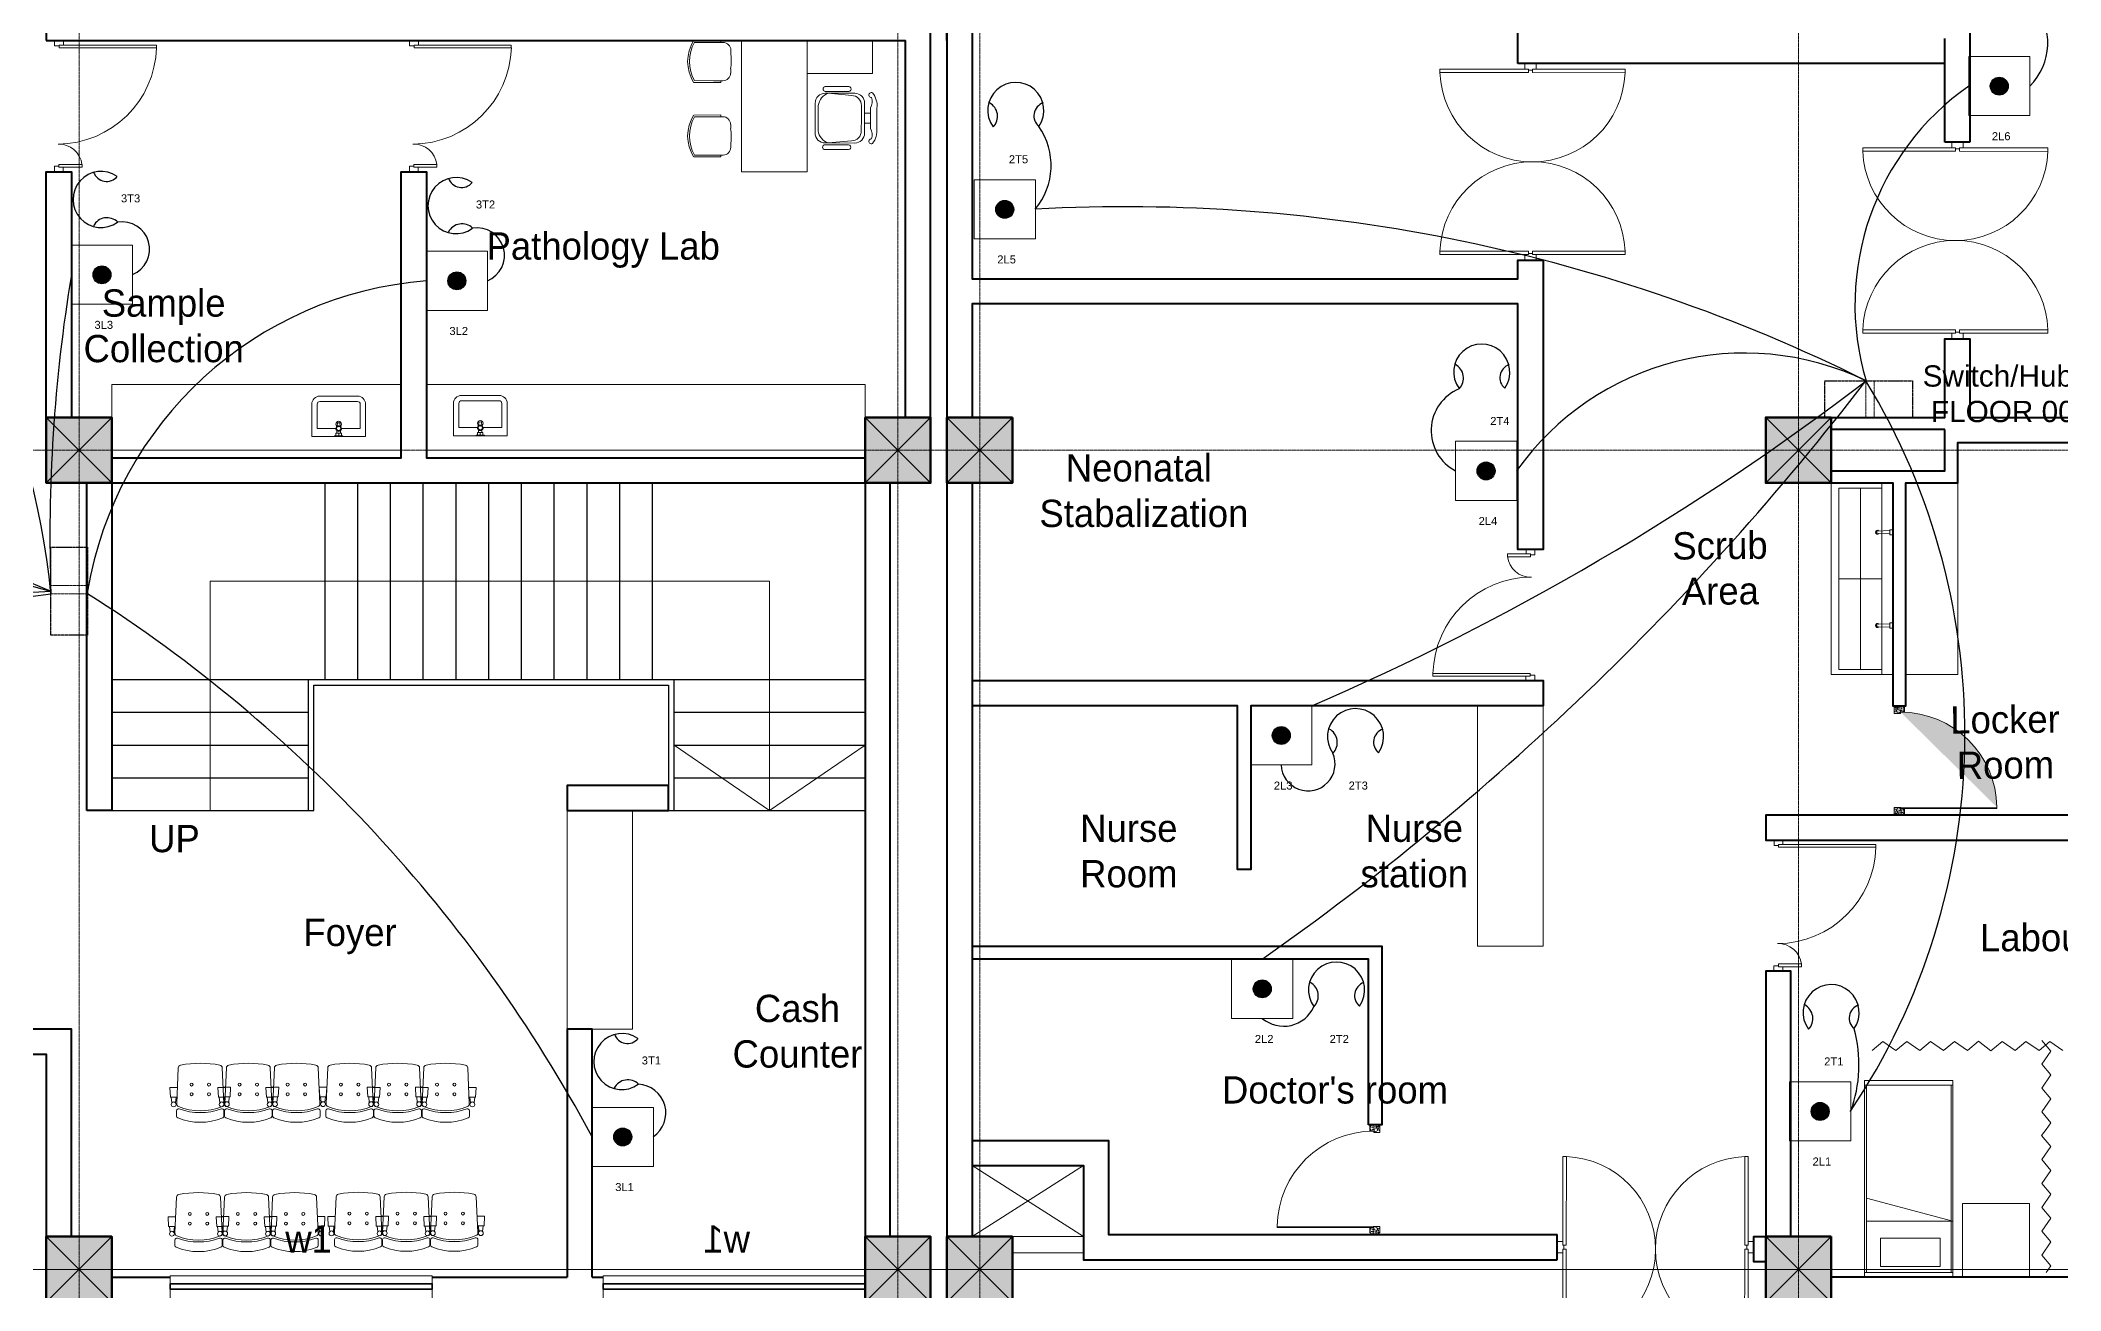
# Model space of a CAD drawing. Header units: millimetres. Extents: x 2419715 to 2617776, y 3786495 to 3864810.
# Drawn here: x 2452107 to 2470612, y 3832630 to 3844076 of the extents above; entities that cross this region are included whole.
import ezdxf

# ---------------------------------------------------------------- set-up
doc = ezdxf.new("R2010")
doc.units = ezdxf.units.MM
doc.header["$MEASUREMENT"] = 0
doc.linetypes.add('CENTER', pattern=[2, 1.25, -0.25, 0.25, -0.25])
doc.linetypes.add('DASHED', pattern=[0.75, 0.5, -0.25])
for name, color, linetype, lineweight in [('0newfurnture', 30, 'Continuous', 15), ('centreline', 52, 'CENTER', 5), ('Column-0.5', 14, 'Continuous', 50), ('door', 41, 'Continuous', 5), ('Door Opening-0.09', 253, 'Continuous', 9), ('Elect Text', 51, 'Continuous', 50), ('furniture', 34, 'Continuous', 15), ('Furniture Hospital-0.09', 44, 'Continuous', 9), ('greenery', 82, 'Continuous', 5), ('Hatch', 9, 'Continuous', 9), ('hidden lines', 205, 'DASHED', 5), ('LAN', 60, 'Continuous', 25), ('Sill Level', 140, 'Continuous', 20), ('stairs', 6, 'Continuous', 25), ('Telephone points', 53, 'Continuous', 15), ('WALL 0.2', 7, 'Continuous', 20), ('wall 0.4', 7, 'Continuous', 40), ('WINDOW', 152, 'Continuous', 30), ('Windows Plan', 152, 'Continuous', 35)]:
    doc.layers.add(name, color=color, linetype=linetype, lineweight=lineweight)
doc.layers.add('LAN Switch', color=110, linetype='CENTER')
doc.layers.add('Text-0.2', color=7, linetype='Continuous')
doc.styles.add('arial.', font='arial.ttf')
doc.styles.get("Standard").update_dxf_attribs({"font": 'arial.ttf'})
doc.linetypes.add('ZIGZAG', pattern='A,0.0001,-0.2,[131,ltypeshp.shx,S=0.2,R=0,X=-0.2,Y=0],-0.4,[131,ltypeshp.shx,S=0.2,R=180,X=0.2,Y=0],-0.2', length=0.8001)

# ---------------------------------------------------------------- blocks, each defined once
blk = doc.blocks.new('BED')
at = {"layer": 'Furniture Hospital-0.09'}
for p, q in [((-2.12, 0.475), (-2.12, -0.475)), ((-2.12, -0.475), (-2.12, 0.475)), ((-0.008, 0.475), (-2.12, 0.475)), ((-2.07, 0.475), (-2.07, -0.475)), ((-0.058, 0.455), (-2.07, 0.455)), ((-0.855, -0.455), (-0.61, 0.475)), ((-0.61, 0.475), (-0.61, -0.455)), ((-0.058, -0.475), (-0.058, 0.475)), ((-0.008, -0.475), (-0.008, 0.475)), ((-0.425, 0.336), (-0.426, -0.303)), ((-0.425, 0.336), (-0.121, 0.336)), ((-0.121, -0.303), (-0.121, 0.336)), ((-0.426, -0.303), (-0.121, -0.303)), ((-2.12, -0.475), (-0.008, -0.475)), ((-2.07, -0.455), (-0.058, -0.455))]:
    blk.add_line(p, q, dxfattribs=at)
blk = doc.blocks.new('MAIN DOOR')
at = {"layer": 'door', "ltscale": 1000}
for points in [[(2313.47, 188.53), (2347.4, 188.53), (2347.4, 187.28), (2313.47, 187.28)], [(2381.32, 188.53), (2348.88, 188.53), (2348.88, 187.28), (2381.32, 187.28)]]:
    blk.add_lwpolyline(points, close=True, dxfattribs=at)
for points in [[(2346.08, 190.6), (2346.08, 188.53)], [(2348.88, 188.12), (2347.4, 188.12), (2347.4, 188.53), (2346.08, 188.53), (2346.08, 190.6), (2350.2, 190.6)], [(2347.4, 188.12), (2348.88, 188.12), (2348.88, 188.53), (2350.2, 188.53), (2350.2, 190.6), (2346.08, 190.6)], [(2350.2, 190.6), (2350.2, 188.53)], [(2313.41, 120.66), (2347.33, 120.66), (2347.33, 121.91), (2313.41, 121.91), (2313.41, 120.66)], [(2348.82, 121.07), (2347.33, 121.07), (2347.33, 120.66), (2346.01, 120.66), (2346.01, 118.6), (2350.14, 118.6)], [(2347.33, 121.07), (2348.82, 121.07), (2348.82, 120.66), (2350.14, 120.66), (2350.14, 118.6), (2346.01, 118.6)], [(2346.01, 118.6), (2346.01, 120.66)], [(2381.26, 120.66), (2348.82, 120.66), (2348.82, 121.91), (2381.26, 121.91), (2381.26, 120.66)], [(2350.14, 118.6), (2350.14, 120.66)]]:
    blk.add_lwpolyline(points, dxfattribs=at)
at = {"layer": 'Door Opening-0.09', "ltscale": 1000}
for centre, radius, start, end in [((2347.4, 188.53), 33.94, 182.11678, 357.88255), ((2347.33, 120.66), 33.95, 2.11669, 177.88264)]:
    blk.add_arc(centre, radius, start, end, dxfattribs=at)
at = {"layer": 'WINDOW', "ltscale": 5}
blk.add_line((2350.14, 190.6), (2350.14, 190.6), dxfattribs=at)
blk = doc.blocks.new('BANCAS')
at = {"layer": 'Furniture Hospital-0.09'}
for p, q in [((-0.236, -0.247), (-0.314, -0.247)), ((-0.309, -0.347), (-0.314, -0.247)), ((-0.241, -0.347), (-0.309, -0.347)), ((-0.294, -0.405), (-0.3, -0.347)), ((-0.256, -0.405), (-0.25, -0.347)), ((0.314, -0.25), (0.236, -0.25)), ((0.309, -0.35), (0.241, -0.35)), ((0.256, -0.409), (0.25, -0.35)), ((0.294, -0.409), (0.3, -0.35)), ((0.309, -0.35), (0.314, -0.25))]:
    blk.add_line(p, q, dxfattribs=at)
blk.add_lwpolyline([(0.227, -0.048, 0.346546), (0.203, -0.019, 0.095695), (-0.203, -0.019, 0.346546), (-0.227, -0.048), (-0.244, -0.417, 0.318973), (-0.225, -0.447, 0.193005), (0.225, -0.447, 0.318973), (0.244, -0.417)], format="xyb", close=True, dxfattribs=at)
blk.add_lwpolyline([(-0.245, -0.522), (-0.245, -0.489, -0.522832), (-0.218, -0.471, 0.18), (0.218, -0.471, -0.522832), (0.245, -0.489), (0.245, -0.547, -0.306573), (0.232, -0.565, -0.192782), (-0.232, -0.565, -0.306573), (-0.245, -0.547), (-0.245, -0.504)], format="xyb", dxfattribs=at)
for centre, radius in [((-0.09, -0.22), 0.015), ((0.09, -0.22), 0.015), ((-0.275, -0.422), 0.025), ((-0.09, -0.32), 0.015), ((0.09, -0.32), 0.015), ((0.275, -0.425), 0.025)]:
    blk.add_circle(centre, radius, dxfattribs=at)
blk = doc.blocks.new('A$C72AE6952')
at = {"ltscale": 20, "xscale": 800, "yscale": 800, "zscale": 800, "row_count": 1, "column_count": 3, "row_spacing": 0, "column_spacing": 440.0000000000001}
blk.add_blockref('BANCAS', (-440, 0), dxfattribs=at)
blk = doc.blocks.new("door 5'")
at = {"layer": 'door', "ltscale": 1000}
for points in [[(2177525, 4317078), (2177525, 4317062), (2177516, 4317062), (2177516, 4317020), (2177473, 4317020), (2177474, 4317105)], [(2177525, 4317062), (2177525, 4317105), (2177474, 4317105), (2177473, 4317020)], [(2177474, 4317105), (2177516, 4317105)], [(2178689, 4317076), (2178689, 4317060), (2178697, 4317060), (2178697, 4317018), (2178740, 4317018), (2178740, 4317104)], [(2178689, 4317060), (2178689, 4317104), (2178740, 4317104), (2178740, 4317018)], [(2177473, 4317020), (2177516, 4317020)], [(2178697, 4316120), (2178697, 4317060), (2178671, 4317060), (2178671, 4316120), (2178697, 4316120)], [(2178740, 4317018), (2178697, 4317018)]]:
    blk.add_lwpolyline(points, dxfattribs=at)
blk.add_lwpolyline([(2177516, 4316839), (2177516, 4317062), (2177543, 4317062), (2177543, 4316839)], close=True, dxfattribs=at)
at = {"layer": 'Door Opening-0.09', "ltscale": 1000}
for centre, radius, start, end in [((2177516, 4317062), 224, 276.6944, 2.344), ((2178697, 4317076), 957, 180.3416, 268.4244)]:
    blk.add_arc(centre, radius, start, end, dxfattribs=at)
at = {"layer": 'WINDOW', "ltscale": 5}
blk.add_line((2177474, 4317104), (2177474, 4317104), dxfattribs=at)
blk = doc.blocks.new('scrub sink')
at = {"layer": 'Furniture Hospital-0.09'}
for p, q in [((0, -611), (0, 0)), ((0, 0), (1900, 0)), ((0, -611), (0, 0)), ((1900, -611), (1900, 0)), ((1900, 0), (1900, -611)), ((0, -110), (1900, -110)), ((50, -536), (50, -110)), ((950, -536), (950, -110)), ((1850, -536), (1850, -110)), ((1850, -536), (1850, -110)), ((50, -320), (1850, -320)), ((1850, -536), (50, -536)), ((1900, -611), (0, -611))]:
    blk.add_line(p, q, dxfattribs=at)
for points in [[(452, 0), (527, 0), (527, -5), (452, -5)], [(464, -5), (514, -5), (514, -30), (464, -30)], [(1376, 0), (1451, 0), (1451, -5), (1376, -5)], [(1389, -5), (1439, -5), (1439, -30), (1389, -30)]]:
    blk.add_lwpolyline(points, close=True, dxfattribs=at)
for points in [[(473, -30), (477, -158, 0.199366), (502, -158), (506, -30)], [(1397, -30), (1401, -158, 0.199366), (1426, -158), (1430, -30)]]:
    blk.add_lwpolyline(points, format="xyb", dxfattribs=at)
for centre, radius, start, end in [((489, -153), 20, 130.9481, 49.0519), ((489, -153), 15, 149.1321, 30.8679), ((1414, -153), 20, 130.9481, 49.0519), ((1414, -153), 15, 149.1321, 30.8679)]:
    blk.add_arc(centre, radius, start, end, dxfattribs=at)
blk = doc.blocks.new('d1')
at = {"layer": 'door'}
for p, q in [((2442.75, 10746.15), (2408.33, 10746.15)), ((2408.33, 10746.15), (2408.33, 10745.72)), ((2442.75, 10745.72), (2408.32, 10745.72))]:
    blk.add_line(p, q, dxfattribs=at)
at = {"layer": 'door', "ltscale": 80}
for points in [[(2445, 10779.7), (2445, 10781.99), (2444.56, 10781.99), (2444.56, 10782.43), (2441.8, 10782.43), (2441.8, 10781.99), (2441.36, 10781.99), (2441.36, 10780.14), (2442.75, 10780.14), (2442.75, 10779.7)], [(2445, 10746.15), (2445, 10743.87), (2444.56, 10743.87), (2444.56, 10743.43), (2441.8, 10743.43), (2441.8, 10743.87), (2441.36, 10743.87), (2441.36, 10745.72), (2442.75, 10745.72), (2442.75, 10746.15)]]:
    blk.add_lwpolyline(points, close=True, dxfattribs=at)
at = {"layer": 'Door Opening-0.09', "ltscale": 80}
blk.add_arc((2442.75, 10745.72), 34.42, 90, 179.27403, dxfattribs=at)
at = {"layer": 'hidden lines'}
for centre, radius, start, end in [((2441.64, 10791.37), 9.82, 268.39858, 287.31577), ((2441.38, 10784.76), 4.22, 269.78991, 318.96751), ((2444.33, 10781.34), 2.81, 166.46517, 205.18019), ((2445.01, 10781.68), 2.48, 162.46714, 233.24176), ((2441.57, 10782.05), 3, 308.46813, 358.9527), ((2445.46, 10782.07), 1.81, 168.64751, 255.23191), ((2445.01, 10744.18), 2.48, 126.75824, 197.53286), ((2441.57, 10743.81), 3, 1.0473, 51.53187), ((2441.64, 10734.49), 9.82, 72.68423, 91.60142), ((2441.38, 10741.1), 4.22, 41.03249, 90.21009), ((2444.33, 10744.52), 2.81, 154.81981, 193.53483), ((2445.46, 10743.79), 1.81, 104.76809, 191.35249)]:
    blk.add_arc(centre, radius, start, end, dxfattribs=at)
blk = doc.blocks.new('2ft column')
at = {"layer": 'Hatch', "ltscale": 5}
h = blk.add_hatch(color=256, dxfattribs=at)
h.dxf.hatch_style = 1
h.paths.add_polyline_path([(2207385, 4176559), (2207985, 4176559), (2207985, 4175959), (2207385, 4175959)])
at = {"layer": 'Column-0.5', "ltscale": 5}
blk.add_lwpolyline([(2207385, 4176559), (2207985, 4176559), (2207985, 4175959), (2207385, 4175959)], close=True, dxfattribs=at)
at = {"layer": 'Defpoints', "ltscale": 5}
for points in [[(2207985, 4176559), (2207385, 4175959)], [(2207985, 4175959), (2207385, 4176559)]]:
    blk.add_lwpolyline(points, dxfattribs=at)
blk = doc.blocks.new('main grid')
at = {"layer": 'centreline', "ltscale": 5}
for p, q in [((2533911, 4018930), (2533911, 3991299)), ((2541411, 4018930), (2541411, 3976624)), ((2542161, 4018930), (2542161, 3976624)), ((2549661, 4018930), (2549661, 3976624)), ((2559988, 4003672), (2515645, 4003672)), ((2559388, 3996172), (2515045, 3996172)), ((2559988, 3996172), (2515645, 3996172))]:
    blk.add_line(p, q, dxfattribs=at)
at = {"layer": 'Hatch'}
for p in [(326226, -172587), (333726, -172587), (326226, -180087), (333726, -180087)]:
    blk.add_blockref('2ft column', p, dxfattribs=at)
at = {"layer": 'Hatch', "xscale": -1}
for p in [(4749846, -172587), (4757346, -172587), (4749846, -180087), (4757346, -180087)]:
    blk.add_blockref('2ft column', p, dxfattribs=at)
blk = doc.blocks.new('IP1')
at = {"layer": 'WALL 0.2', "ltscale": 5}
for points in [[(2535111, 3946693), (2535111, 3948793), (2539161, 3948793)], [(2539161, 3948793), (2540236, 3948793), (2540236, 3946693)], [(2539361, 3947293), (2540236, 3946693), (2541111, 3947293)]]:
    blk.add_lwpolyline(points, dxfattribs=at)
at = {"layer": 'Text-0.2', "ltscale": 5, "insert": (2535017, 3946309), "char_height": 250, "attachment_point": 9, "rotation": 359.9992, "style": 'arial.'}
blk.add_mtext('{\\fStylus BT|b0|i0|c0|p34;UP}', dxfattribs=at)
blk = doc.blocks.new('TAP')
at = {"layer": 'Furniture Hospital-0.09', "linetype": 'Continuous'}
for p, q in [((0, 38), (0, -38)), ((5, 38), (0, 38)), ((5, 38), (5, -38)), ((30, 25), (5, 25)), ((30, 0), (5, 0)), ((30, 25), (30, -25)), ((56, 16), (30, 16)), ((51, 7), (48, 8)), ((59, 19), (57, 22)), ((73, 24), (73, 27)), ((88, 20), (89, 22)), ((97, 15), (125, 12)), ((97, 8), (100, 9)), ((5, -38), (0, -38)), ((30, -25), (5, -25)), ((56, -16), (30, -16)), ((51, -8), (48, -9)), ((60, -20), (58, -22)), ((74, -24), (74, -27)), ((88, -19), (90, -22)), ((97, -7), (100, -8)), ((97, -15), (125, -12))]:
    blk.add_line(p, q, dxfattribs=at)
for radius in [21.2, 19.7]:
    blk.add_circle((74, 0), radius, dxfattribs=at)
for centre, radius, start, end in [((74, 0), 27.2, 163.0512, 199.0512), ((74, 0), 24.2, 127.0512, 163.0512), ((74, 0), 27.2, 91.0512, 127.0512), ((74, 0), 24.2, 55.0512, 91.0512), ((74, 0), 27.2, 19.0512, 55.0512), ((74, 0), 24.2, 343.0512, 19.0512), ((95, 0), 32.6, 337.45, 22.55), ((74, 0), 24.2, 199.0512, 235.0512), ((74, 0), 27.2, 235.0512, 271.0512), ((74, 0), 24.2, 271.0512, 307.0512), ((74, 0), 27.2, 307.0512, 343.0512)]:
    blk.add_arc(centre, radius, start, end, dxfattribs=at)
blk = doc.blocks.new('bazin')
at = {"layer": '0newfurnture', "ltscale": 5}
for p, q in [((2434577, 4011590), (2435069, 4011590)), ((2434577, 4011295), (2434577, 4011590)), ((2434626, 4011295), (2434626, 4011516)), ((2434626, 4011516), (2434799, 4011516)), ((2434847, 4011516), (2435020, 4011516)), ((2435020, 4011516), (2435020, 4011295)), ((2435069, 4011590), (2435069, 4011295)), ((2434996, 4011270), (2434651, 4011270)), ((2434996, 4011221), (2434651, 4011221))]:
    blk.add_line(p, q, dxfattribs=at)
blk.add_circle((2434823, 4011477), 25.6, dxfattribs=at)
for centre, radius, start, end in [((2434651, 4011295), 73.8, 180, 270), ((2434651, 4011295), 24.6, 180, 270), ((2434996, 4011295), 73.8, 270, 0), ((2434996, 4011295), 24.6, 270, 0)]:
    blk.add_arc(centre, radius, start, end, dxfattribs=at)
at = {"layer": '0newfurnture', "ltscale": 5, "xscale": 0.9842520018725999, "yscale": 0.9842520018725999, "zscale": 0.9842520018725999, "rotation": 270}
blk.add_blockref('TAP', (2434823, 4011590), dxfattribs=at)
blk = doc.blocks.new('ADHIKRIT')
at = {"layer": 'furniture'}
for p, q in [((900, 1351), (0, 1351)), ((0, 1351), (0, -450)), ((0, 741), (0, 1351)), ((900, -450), (900, 1351)), ((1187, 1121), (1153, 1121)), ((1187, 1145), (1558, 1147)), ((1187, 1145), (1187, 1121)), ((1187, 1121), (1545, 1123)), ((-245, 1046), (-569, 1047)), ((-245, 980), (-569, 981)), ((1048, 956), (1048, 1014)), ((-789, 683), (-869, 683)), ((1050, 758), (1050, 711)), ((1050, 700), (1050, 711)), ((1189, 595), (1157, 595)), ((1187, 595), (1187, 571)), ((1187, 571), (1558, 573)), ((1189, 595), (1286, 595)), ((1287, 595), (1545, 597)), ((-789, 547), (-869, 547)), ((-900, 0), (0, 0)), ((-900, -450), (-900, 0)), ((-247, 247), (-571, 248)), ((-247, 182), (-571, 182)), ((1189, 102), (1157, 102)), ((1187, 126), (1558, 124)), ((1187, 102), (1187, 126)), ((1189, 102), (1286, 101)), ((1287, 101), (1545, 100)), ((1048, -260), (1048, -318)), ((1050, -4), (1050, -14)), ((1050, -61), (1050, -14)), ((0, -450), (-900, -450)), ((0, -450), (900, -450)), ((1187, -425), (1153, -425)), ((1187, -425), (1545, -426)), ((1187, -449), (1187, -425)), ((1187, -449), (1558, -450))]:
    blk.add_line(p, q, dxfattribs=at)
for points in [[(-897, 962, 0.207066), (-957, 755), (-957, 615)], [(-885, 900, 0.214578), (-869, 755), (-869, 615)], [(-110, 614), (-109, 818, 0.414214), (-246, 955), (-655, 956, 0.418376), (-789, 820), (-789, 615)], [(-153, 614), (-152, 788, 0.28028), (-288, 955), (-610, 925, 0.418376), (-744, 789), (-745, 615)], [(-899, 268, -0.207066), (-958, 476), (-957, 615)], [(-886, 330, -0.214578), (-870, 475), (-869, 615)], [(-110, 614), (-110, 409, -0.414214), (-247, 273), (-656, 274, -0.418376), (-790, 410), (-789, 615)], [(-153, 614), (-153, 440, -0.28028), (-290, 273), (-612, 304, -0.418376), (-745, 441), (-745, 615)]]:
    blk.add_lwpolyline(points, format="xyb", dxfattribs=at)
for centre, radius, start, end in [((1154, 1015), 106, 90.3083, 180.3083), ((1203, 1157), 39.5, 294.3355, 296.5711), ((1099, 860), 518, 329.4756, 30.5244), ((1099, 860), 542, 328.0257, 31.9845), ((-881, 933), 33.3, 262.3354, 120.0474), ((-569, 1014), 32.9, 89.8702, 269.8702), ((-245, 1013), 32.9, 269.8702, 89.8702), ((1753, 864), 711, 172.5908, 188.6233), ((1157, 701), 106, 180.3083, 270.3083), ((-882, 297), 33.3, 239.693, 97.4051), ((-571, 215), 32.9, 89.8702, 269.8702), ((-253, 214), 33.4, 280.4483, 79.5122), ((1157, -4), 106, 89.6917, 179.6917), ((1099, -163), 518, 329.4756, 30.5244), ((1099, -163), 542, 328.0155, 31.9743), ((1753, -168), 711, 171.3767, 187.4092), ((1154, -319), 106, 179.6917, 269.6917), ((1203, -461), 39.5, 63.4289, 65.6645)]:
    blk.add_arc(centre, radius, start, end, dxfattribs=at)
blk = doc.blocks.new('w1')
at = {"layer": 'Sill Level'}
blk.add_lwpolyline([(2460641, 3827503), (2460641, 3825103), (2460401, 3825103), (2460401, 3827503)], close=True, dxfattribs=at)
at = {"layer": 'Windows Plan'}
blk.add_lwpolyline([(2460521, 3825103), (2460521, 3827503), (2460473, 3827503), (2460473, 3825103)], close=True, dxfattribs=at)
at = {"layer": 'Text-0.2', "ltscale": 5, "insert": (2460188, 3826157), "char_height": 250, "attachment_point": 7, "rotation": 90.0008, "style": 'arial.'}
blk.add_mtext('{\\fStylus BT|b0|i0|c0|p34;w1}', dxfattribs=at)
blk = doc.blocks.new('lan')
at = {"layer": 'LAN', "ltscale": 3}
blk.add_hatch(color=256, dxfattribs=at).paths.add_polyline_path([(904043, -140861, 1), (904135, -140861, 1)])
at = {"layer": 'LAN', "lineweight": 20, "ltscale": 3}
blk.add_lwpolyline([(903933, -140711), (904245, -140711), (904245, -141012), (903933, -141012)], close=True, dxfattribs=at)
at = {"layer": 'LAN', "ltscale": 3}
blk.add_circle((904089, -140861), 45.6, dxfattribs=at)
blk = doc.blocks.new('tel')
at = {"layer": 'Telephone points', "lineweight": 30}
for centre, radius, start, end in [((904092, -135999), 143, 145.3092, 35.8587), ((903930, -135971), 70.1, 289.0836, 50.6504), ((904263, -135969), 78, 135.7922, 242.2322)]:
    blk.add_arc(centre, radius, start, end, dxfattribs=at)
blk = doc.blocks.new('SWITCH')
at = {"layer": 'LAN Switch', "lineweight": 5}
for p, q in [((-288569, 3980926), (-288569, 3981405)), ((-288460, 3980925), (-288460, 3981404))]:
    blk.add_line(p, q, dxfattribs=at)
at = {"layer": 'LAN Switch', "lineweight": 30}
blk.add_lwpolyline([(-289109, 3980926), (-289109, 3981405), (-287961, 3981405), (-287961, 3980926)], close=True, dxfattribs=at)

msp = doc.modelspace()

# ---------------------------------------------------------------- hatches: boundary and pattern name
at = {"layer": 'greenery', "ltscale": 5}
h = msp.add_hatch(color=256, dxfattribs=at)
h.dxf.hatch_style = 1
h.paths.add_polyline_path([(2469088, 3837914), (2469088, 3837973), (2469099, 3837973), (2469099, 3837984), (2469170, 3837984), (2469170, 3837973), (2469181, 3837973), (2469181, 3837926), (2469146, 3837926), (2469146, 3837914)])
edge = h.paths.add_edge_path(flags=16)
edge.add_arc((2469174, 3838214), 252, 252.7176, 271.6348)
edge = h.paths.add_edge_path(flags=16)
edge.add_arc((2469181, 3838044), 108, 221.0658, 270.2434)
edge = h.paths.add_edge_path()
edge.add_arc((2469176, 3837974), 76.8, 181.0806, 231.5652)
edge = h.paths.add_edge_path(flags=16)
edge.add_arc((2469076, 3837975), 46.3, 284.8014, 371.3858)
edge = h.paths.add_edge_path()
edge.add_arc((2469088, 3837965), 63.5, 306.7916, 377.5662)
edge = h.paths.add_edge_path(flags=16)
edge.add_arc((2469105, 3837956), 72, 334.8531, 373.5682)
h.paths.add_polyline_path([(2469089, 3837054), (2469089, 3836995), (2469100, 3836995), (2469100, 3836984), (2469171, 3836984), (2469171, 3836995), (2469182, 3836995), (2469182, 3837043), (2469146, 3837043), (2469146, 3837054)])
edge = h.paths.add_edge_path(flags=17)
edge.add_arc((2469175, 3836755), 252, 88.4319, 107.3491)
edge = h.paths.add_edge_path(flags=16)
edge.add_arc((2469181, 3836924), 108, 89.8232, 139.0008)
edge = h.paths.add_edge_path()
edge.add_arc((2469177, 3836994), 76.8, 128.5015, 178.986)
edge = h.paths.add_edge_path(flags=16)
edge.add_arc((2469077, 3836993), 46.3, 348.6808, 435.2652)
edge = h.paths.add_edge_path()
edge.add_arc((2469088, 3837003), 63.5, 342.5005, 413.2751)
edge = h.paths.add_edge_path(flags=17)
edge.add_arc((2469106, 3837012), 72, 346.4985, 385.2135)
edge = h.paths.add_edge_path()
edge.add_line((2469146, 3837054), (2470029, 3837055))
edge = h.paths.add_edge_path()
edge.add_line((2469146, 3837043), (2470029, 3837043))
edge = h.paths.add_edge_path()
edge.add_line((2470029, 3837055), (2470029, 3837043))
edge = h.paths.add_edge_path()
edge.add_arc((2469146, 3837043), 883, 0.7593, 90.0333)

# ---------------------------------------------------------------- linework, layer by layer
at = {"layer": '0newfurnture', "ltscale": 5}
for points in [[(2452761, 3840924), (2455412, 3840924), (2455412, 3840324), (2452761, 3840324)], [(2455642, 3840924), (2459661, 3840924), (2459661, 3840324), (2455642, 3840324)]]:
    msp.add_lwpolyline(points, close=True, dxfattribs=at)
at = {"layer": 'centreline', "ltscale": 5}
for p, q in [((2452461, 3855582), (2452461, 3827952)), ((2468211, 3855582), (2468211, 3807642)), ((2484429, 3832824), (2441910, 3832824))]:
    msp.add_line(p, q, dxfattribs=at)
at = {"layer": 'Furniture Hospital-0.09', "ltscale": 30}
msp.add_lwpolyline([(2468511, 3840024), (2468987, 3840024)], dxfattribs=at)
for points in [[(2469195, 3838271), (2469671, 3838271), (2469671, 3840024), (2469195, 3840024)], [(2465871, 3837984), (2465271, 3837984), (2465271, 3835784), (2465871, 3835784)], [(2457531, 3837024), (2456931, 3837024), (2456931, 3835024), (2457531, 3835024)]]:
    msp.add_lwpolyline(points, close=True, dxfattribs=at)
at = {"layer": 'Furniture Hospital-0.09'}
msp.add_lwpolyline([(2470328, 3832754), (2469714, 3832754), (2469714, 3833428), (2470328, 3833428)], close=True, dxfattribs=at)
at = {"layer": 'Hatch', "ltscale": 5}
for points in [[(2461661, 3833774), (2460641, 3833124)], [(2460641, 3833774), (2461661, 3833124)]]:
    msp.add_lwpolyline(points, dxfattribs=at)
at = {"layer": 'LAN', "ltscale": 5}
for centre, radius, start, end in [((2467107, 3874986), 38920, 226.966, 247.4814), ((2445321, 3838340), 6915, 5.562, 85.8639), ((2469934, 3844054), 560, 314.9215, 40.0617), ((2471171, 3841656), 2443, 124.9678, 196.5571), ((2460740, 3842931), 625, 320.1454, 34.8378), ((2462043, 3827301), 15252, 63.5781, 93.0921), ((2452856, 3842164), 251, 291.9992, 99.4467), ((2456107, 3842108), 251, 291.9992, 99.4467), ((2466731, 3839545), 14537, 170.5557, 182.1092), ((2455906, 3838471), 3413, 94.4304, 170.5163), ((2451765, 3847785), 8763, 227.2767, 272.8694), ((2467717, 3838652), 2561, 64.2647, 144.6427), ((2452852, 3841758), 2800, 193.6231, 256.6115), ((2449343, 3859258), 20449, 244.1024, 278.0418), ((2448650, 3856498), 25468, 305.1128, 322.4027), ((2454181, 3860135), 24131, 293.3695, 307.3757), ((2465261, 3840503), 415, 112.448, 242.5852), ((2463513, 3837726), 6222, 326.2709, 31.3128), ((2445334, 3827680), 13427, 28.261, 57.549), ((2463719, 3837452), 247, 182.3325, 23.3664), ((2463495, 3835353), 303, 229.6704, 336.0284), ((2467517, 3834701), 1248, 339.8156, 15.1676), ((2457573, 3834256), 263, 303.9422, 87.5036)]:
    msp.add_arc(centre, radius, start, end, dxfattribs=at)
at = {"layer": 'stairs', "ltscale": 5}
for points in [[(2454711, 3840024), (2454711, 3838224)], [(2455011, 3840024), (2455011, 3838224)], [(2455311, 3840024), (2455311, 3838224)], [(2455611, 3840024), (2455611, 3838224)], [(2455911, 3840024), (2455911, 3838224)], [(2456211, 3840024), (2456211, 3838224)], [(2456511, 3840024), (2456511, 3838224)], [(2456811, 3840024), (2456811, 3838224)], [(2457111, 3840024), (2457111, 3838224)], [(2457411, 3840024), (2457411, 3838224)], [(2457711, 3840024), (2457711, 3838224)], [(2452761, 3838224), (2459661, 3838224)], [(2454561, 3838224), (2454561, 3837024), (2454611, 3837024), (2454611, 3838174), (2457861, 3838174), (2457861, 3837024), (2457911, 3837024), (2457911, 3838224)], [(2452761, 3837924), (2454561, 3837924)], [(2457911, 3837924), (2459661, 3837924)], [(2452761, 3837624), (2454561, 3837624)], [(2457911, 3837624), (2459661, 3837624)], [(2452761, 3837324), (2454561, 3837324)], [(2457911, 3837324), (2459661, 3837324)], [(2452761, 3837024), (2454561, 3837024)], [(2457911, 3837024), (2459661, 3837024)]]:
    msp.add_lwpolyline(points, dxfattribs=at)
at = {"layer": 'WALL 0.2', "ltscale": 5}
for points in [[(2461011, 3833124), (2461661, 3833124)], [(2461011, 3832974), (2461661, 3832974)]]:
    msp.add_lwpolyline(points, dxfattribs=at)
at = {"layer": 'wall 0.4', "ltscale": 5}
for p, q in [((2465641, 3843864), (2465641, 3845094)), ((2469781, 3845094), (2469781, 3843144)), ((2452161, 3844304), (2452161, 3844074)), ((2460261, 3840624), (2460261, 3844304)), ((2460411, 3844074), (2460411, 3844304)), ((2452161, 3844074), (2460031, 3844074)), ((2460031, 3840624), (2460031, 3844074)), ((2469551, 3843144), (2469551, 3844094)), ((2469551, 3843864), (2465641, 3843864)), ((2469781, 3843144), (2469551, 3843144)), ((2452531, 3837024), (2452531, 3840024)), ((2452761, 3840024), (2452761, 3837024)), ((2452761, 3837024), (2452531, 3837024)), ((2462609, 3833142), (2464273, 3833142)), ((2466001, 3832912), (2466001, 3833142))]:
    msp.add_line(p, q, dxfattribs=at)
for points in [[(2460411, 3847524), (2460411, 3840624)], [(2460641, 3847524), (2460641, 3841894), (2465641, 3841894), (2465641, 3842064), (2465871, 3842064), (2465871, 3839414), (2465641, 3839414), (2465641, 3841664), (2460641, 3841664), (2460641, 3840624)], [(2452161, 3840624), (2452161, 3842874), (2452391, 3842874), (2452391, 3840624)], [(2452761, 3840254), (2455412, 3840254), (2455412, 3842874), (2455642, 3842874), (2455642, 3840254), (2459661, 3840254)], [(2468511, 3840624), (2469551, 3840624), (2469551, 3841344), (2469781, 3841344), (2469781, 3840624), (2472751, 3840624), (2472751, 3840394), (2472251, 3840394)], [(2468511, 3840024), (2469075, 3840024), (2469075, 3837984), (2469195, 3837984), (2469195, 3840024), (2469671, 3840024), (2469671, 3840394), (2472021, 3840394), (2472021, 3836984), (2467911, 3836984), (2467911, 3836754), (2475781, 3836754), (2475781, 3836560)], [(2452761, 3840024), (2459661, 3840024)], [(2459661, 3840024), (2459661, 3833124)], [(2459891, 3833124), (2459891, 3840024)], [(2460411, 3840024), (2460411, 3833124)], [(2460641, 3840024), (2460641, 3833124)], [(2460641, 3838214), (2465871, 3838214), (2465871, 3837984), (2463193, 3837984), (2463193, 3836484), (2463073, 3836484), (2463073, 3837984), (2460641, 3837984)], [(2460641, 3835784), (2464393, 3835784), (2464393, 3834146), (2464273, 3834146)], [(2464273, 3834146), (2464273, 3835664), (2460641, 3835664)], [(2468141, 3833124), (2468141, 3835554), (2467911, 3835554), (2467911, 3833124)], [(2452391, 3833124), (2452391, 3835024), (2451211, 3835024), (2451211, 3834794), (2452161, 3834794), (2452161, 3833124)], [(2457161, 3832754), (2457161, 3835024), (2456931, 3835024), (2456931, 3832754)], [(2460641, 3834004), (2461891, 3834004), (2461891, 3833142), (2466001, 3833142)], [(2460641, 3833774), (2461661, 3833774), (2461661, 3832912), (2466001, 3832912)], [(2467911, 3832894), (2467801, 3832894), (2467801, 3833124), (2467911, 3833124)], [(2452761, 3832754), (2453296, 3832754)], [(2455696, 3832754), (2456931, 3832754)], [(2457161, 3832754), (2457261, 3832754)], [(2474311, 3832754), (2468511, 3832754)]]:
    msp.add_lwpolyline(points, dxfattribs=at)
for points in [[(2469551, 3840514), (2468511, 3840514), (2468511, 3840134), (2469551, 3840134)], [(2456931, 3837024), (2457861, 3837024), (2457861, 3837254), (2456931, 3837254)]]:
    msp.add_lwpolyline(points, close=True, dxfattribs=at)
at = {"layer": 'WINDOW', "linetype": 'ZIGZAG', "lineweight": 20, "ltscale": 0.5}
for points in [[(2468885, 3834828), (2468983, 3834911), (2469103, 3834828), (2469202, 3834911), (2469322, 3834828), (2469420, 3834911), (2469540, 3834828), (2469639, 3834911), (2469758, 3834828), (2469860, 3834913), (2469974, 3834826), (2470075, 3834911), (2470195, 3834828), (2470294, 3834911), (2470414, 3834828), (2470512, 3834911), (2470632, 3834828)], [(2470440, 3834921), (2470523, 3834822), (2470440, 3834702), (2470523, 3834604), (2470440, 3834484), (2470523, 3834385), (2470440, 3834266), (2470523, 3834167), (2470480, 3834106)], [(2470480, 3834106), (2470438, 3834050), (2470523, 3833949), (2470440, 3833829), (2470523, 3833730), (2470440, 3833611), (2470523, 3833512), (2470440, 3833392), (2470523, 3833294), (2470440, 3833174), (2470523, 3833075), (2470440, 3832955), (2470523, 3832857), (2470480, 3832795)]]:
    msp.add_lwpolyline(points, dxfattribs=at)

# ---------------------------------------------------------------- block references
at = {"layer": '0newfurnture', "ltscale": 5}
msp.add_blockref('main grid', (-81450, -163348), dxfattribs=at)
at = {"layer": '0newfurnture', "xscale": -1, "rotation": 180}
for p in [(20016, 7852040), (21313, 7852047)]:
    msp.add_blockref('bazin', p, dxfattribs=at)
at = {"layer": 'door', "xscale": 0.9473750180788149, "yscale": 0.9473750180788149, "zscale": 0.9473750180788149}
for p, rotation in [((6542009, 1779704), 89.9959866754369), ((6545260, 1779704), 89.9959866754369), ((-1623977, 5902585), 269.9959866754369), ((6557759, 1772384), 89.9959866754369)]:
    msp.add_blockref("door 5'", p, dxfattribs=dict(at, rotation=rotation))
at = {"layer": 'Door Opening-0.09'}
for name, p, xscale, yscale, zscale, rotation in [('MAIN DOOR', (2524455, 3839048), -24.99999476308163, 24.99999476308163, 24.99999476308163, 359.9502640851987), ('MAIN DOOR', (2410967, 3846159), -24.99999476308163, 24.99999476308163, 24.99999476308163, 179.9508515784996), ('d1', (2531941, 3561548), -25.64102998076803, 25.64102998076803, 25.64102998076803, 0.03333511425911873), ('d1', (2401524, 3557712), 25.64102998076803, 25.64102998076803, 25.64102998076803, 359.9666648857409), ('MAIN DOOR', (2462985, 3774328), -24.99999476308163, 24.99999476308163, 24.99999476308163, 269.9502640851987)]:
    msp.add_blockref(name, p, dxfattribs=dict(at, xscale=xscale, yscale=yscale, zscale=zscale, rotation=rotation))
at = {"layer": 'furniture', "extrusion": (0, 0, -1), "xscale": -0.6669998082076751, "yscale": 0.6669998082076751, "zscale": -0.6669998082076751, "rotation": 180}
msp.add_blockref('ADHIKRIT', (-2459130, 3843774), dxfattribs=at)
at = {"layer": 'Furniture Hospital-0.09', "ltscale": 30, "xscale": 0.9228387548606758, "yscale": 0.9228387548606758, "zscale": 0.9228387548606758, "rotation": 270}
msp.add_blockref('scrub sink', (2469075, 3840024), dxfattribs=at)
at = {"layer": 'Furniture Hospital-0.09', "yscale": 1.107692350907673, "zscale": 1.107692306891935}
for p, xscale in [((2453964, 3834711), -1.107692350907673), ((2455427, 3834711), 1.107692350907673), ((2453948, 3833527), -1.107692350907673), ((2455410, 3833530), -1.107692350907673)]:
    msp.add_blockref('A$C72AE6952', p, dxfattribs=dict(at, xscale=xscale))
at = {"layer": 'Furniture Hospital-0.09', "xscale": 851.8518518849081, "yscale": 851.8518518849081, "zscale": 851.8518518849081, "rotation": 269.9999993818631}
msp.add_blockref('BED', (2469221, 3832747), dxfattribs=at)
at = {"layer": 'LAN', "linetype": 'Continuous', "xscale": 1.797462406102568, "yscale": 1.797462406102568, "zscale": 1.797462406102568, "rotation": 180.0000108807301}
for p in [(4095116, 3590465), (4086006, 3589337), (4077737, 3588738), (4080988, 3588682), (4090415, 3586942), (4088539, 3584520), (4088365, 3582200), (4093475, 3581078), (4082507, 3580844)]:
    msp.add_blockref('lan', p, dxfattribs=at)
at = {"layer": 'LAN Switch', "xscale": 0.7, "yscale": 0.7, "zscale": 0.7}
msp.add_blockref('SWITCH', (2670827, 1053976), dxfattribs=at)
at = {"layer": 'LAN Switch', "xscale": 0.7, "yscale": 0.7, "zscale": 0.7, "rotation": 90.00000000000524}
msp.add_blockref('SWITCH', (5239187, 4041008), dxfattribs=at)
at = {"layer": 'Telephone points', "linetype": 'Continuous', "xscale": 1.797462406102568, "yscale": 1.797462406102568, "zscale": 1.797462406102568}
for p, rotation in [((4086113, 3598982), 180.0000108807301), ((2697116, 5467691), 270.0000108807301), ((2700367, 5467635), 270.0000108807301), ((4090381, 3596586), 180.0000108807301), ((4089225, 3593248), 180.0000108807301), ((4089051, 3590928), 180.0000108807301), ((4093581, 3590722), 180.0000108807301), ((2701886, 5459798), 270.0000108807301)]:
    msp.add_blockref('tel', p, dxfattribs=dict(at, rotation=rotation))
at = {"layer": 'wall 0.4'}
msp.add_blockref('IP1', (-81450, -109669), dxfattribs=at)
at = {"layer": 'wall 0.4', "rotation": 270}
msp.add_blockref('w1', (-1371807, 6293165), dxfattribs=at)
at = {"layer": 'wall 0.4', "xscale": -1, "rotation": 90}
msp.add_blockref('w1', (6284764, 6293165), dxfattribs=at)

# ---------------------------------------------------------------- texts
at = {"layer": 'Elect Text', "ltscale": 3}
for s, p in [('2L6', (2469982, 3843162)), ('2T5', (2460978, 3842951)), ('3T3', (2452845, 3842593)), ('3T2', (2456096, 3842537)), ('2L5', (2460872, 3842034)), ('3L3', (2452602, 3841435)), ('3L2', (2455853, 3841379)), ('2T4', (2465387, 3840555)), ('2L4', (2465281, 3839639)), ('2L3', (2463405, 3837217)), ('2T3', (2464090, 3837217)), ('2L2', (2463231, 3834897)), ('2T2', (2463916, 3834897)), ('3T1', (2457615, 3834700)), ('2T1', (2468446, 3834691)), ('2L1', (2468340, 3833775)), ('3L1', (2457372, 3833541))]:
    msp.add_text(s, height=73.3, rotation=0, dxfattribs=at).set_placement(p)
at = {"layer": 'Elect Text', "insert": (2469348, 3841101), "char_height": 195.01, "attachment_point": 1}
msp.add_mtext('Switch/Hub & patch panel GROUND\\P FLOOR 00-02', dxfattribs=at)
at = {"layer": 'Text-0.2', "ltscale": 5, "char_height": 250, "style": 'arial.'}
for s, insert, attachment_point, rotation in [('\\pxqc;{\\fStylus BT|b0|i0|c0|p34;Pathology Lab}', (2458331, 3841993), 9, 359.9992), ('\\pxqc;{\\fStylus BT|b0|i0|c0|p34;Sample\\PCollection}', (2453970, 3841126), 9, 359.9992), ('\\pxqc;{\\fStylus BT|b0|i0|c0|p34;Neonatal\\P Stabalization}', (2463172, 3839617), 9, 359.9992), ('\\pxi-3,l4,qc,t4;{\\fStylus BT|b0|i0|c0|p34;Scrub\\PArea}', (2467933, 3838910), 9, 0.5229), ('\\pxi-3,l4,qc,t4;{\\fStylus BT|b0|i0|c0|p34;Locker\\PRoom}', (2470609, 3837318), 9, 0.5229), ('\\pxqc;{\\fStylus BT|b0|i0|c0|p34;Nurse\\PRoom}', (2461631, 3836318), 7, 0.0008), ('\\pxqc;{\\fStylus BT|b0|i0|c0|p34;Nurse\\Pstation}', (2464199, 3836318), 7, 0.0008), ('{\\fStylus BT|b0|i0|c0|p34;Foyer}', (2454516, 3835709), 7, 0.0008), ('\\pxqc;{\\fStylus BT|b0|i0|c0|p34;Labour Room}', (2471899, 3835733), 9, 359.9992), ('\\pxqc;{\\fStylus BT|b0|i0|c0|p34;Cash\\PCounter}', (2458447, 3834668), 7, 0.0008), ("\\pxqc;{\\fStylus BT|b0|i0|c0|p34;Doctor's room}", (2462930, 3834339), 7, 0.0008)]:
    msp.add_mtext(s, dxfattribs=dict(at, insert=insert, attachment_point=attachment_point, rotation=rotation))

doc.saveas('drawing.dxf')
